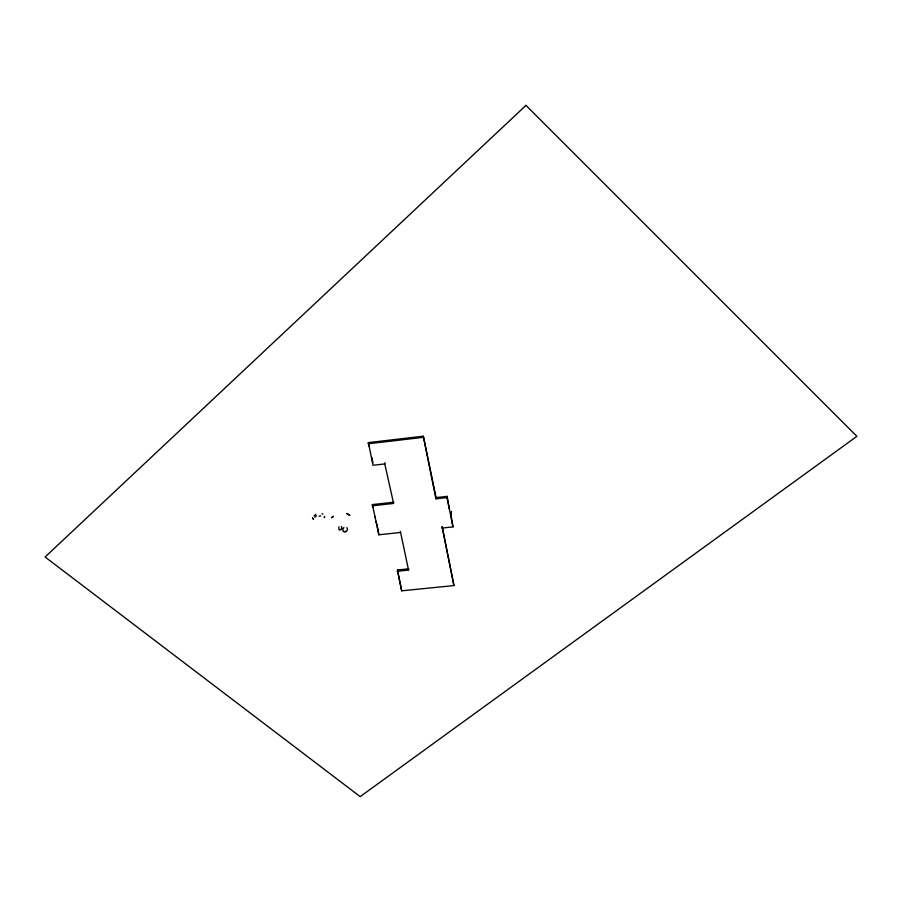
<?xml version="1.0" encoding="UTF-8"?>
<svg xmlns="http://www.w3.org/2000/svg" width="902" height="902" viewBox="0 0 902 902"><rect width="100%" height="100%" fill="white"/><g stroke="black" fill="none" stroke-linecap="round" stroke-linejoin="round"><path stroke-width="1.35" d="M453.943 585.567L442.16 526.813L453.943 585.567L401.672 590.833L397.432 569.985L408.753 568.824L408.538 570.098L397.207 571.259M441.98 528.065L452.973 526.892L450.977 515.031M450.808 516.26L451.462 511.457M449.219 508.469L447.178 496.371L436.083 497.588L435.903 498.806L447.009 497.588L447.178 496.371M343.876 527.501C339.727 533.262 349.435 533.093 346.988 527.602M401.672 590.833L397.432 569.985M435.903 498.806L423.331 436.218L368.366 442.6L373 465.274L384.759 463.932L385.007 462.749M408.538 570.098L400.353 531.278M400.116 532.518L378.863 534.785L376.889 523.938M376.033 522.574L376.281 521.333M374.882 517.647L375.142 516.418M378.863 534.785L372.402 504.579L393.847 502.222M346.413 531.537L343.38 531.526M341.43 529.474C335.736 529.959 344.338 530.275 341.328 526.441M314.888 517.218L316.512 515.696M313.964 516.012L315.734 514.343M320.819 515.854L318.992 516.192M368.095 443.773L423.128 437.38M372.131 505.796L393.61 503.44L384.759 463.932M322.014 513.599L322.86 514.151M372.402 504.579L372.954 506.98M368.366 442.6L369.279 446.625M371.737 457.37L372.966 462.737M423.331 436.218L436.083 497.588M447.009 497.588L452.973 526.892M338.915 526.791L339.005 529.767M346.909 513.599L349.739 515.301L346.909 513.599M324.325 517.06C324.483 518.943 324.945 514.952 324.325 517.06M331.643 517.669L333.323 516.372L331.643 517.669M312.52 518.075L313.479 519.236L312.52 518.075M525.99 105.365L45.1 556.996L360.18 796.635L856.9 436.32L525.99 105.365"/></g></svg>
